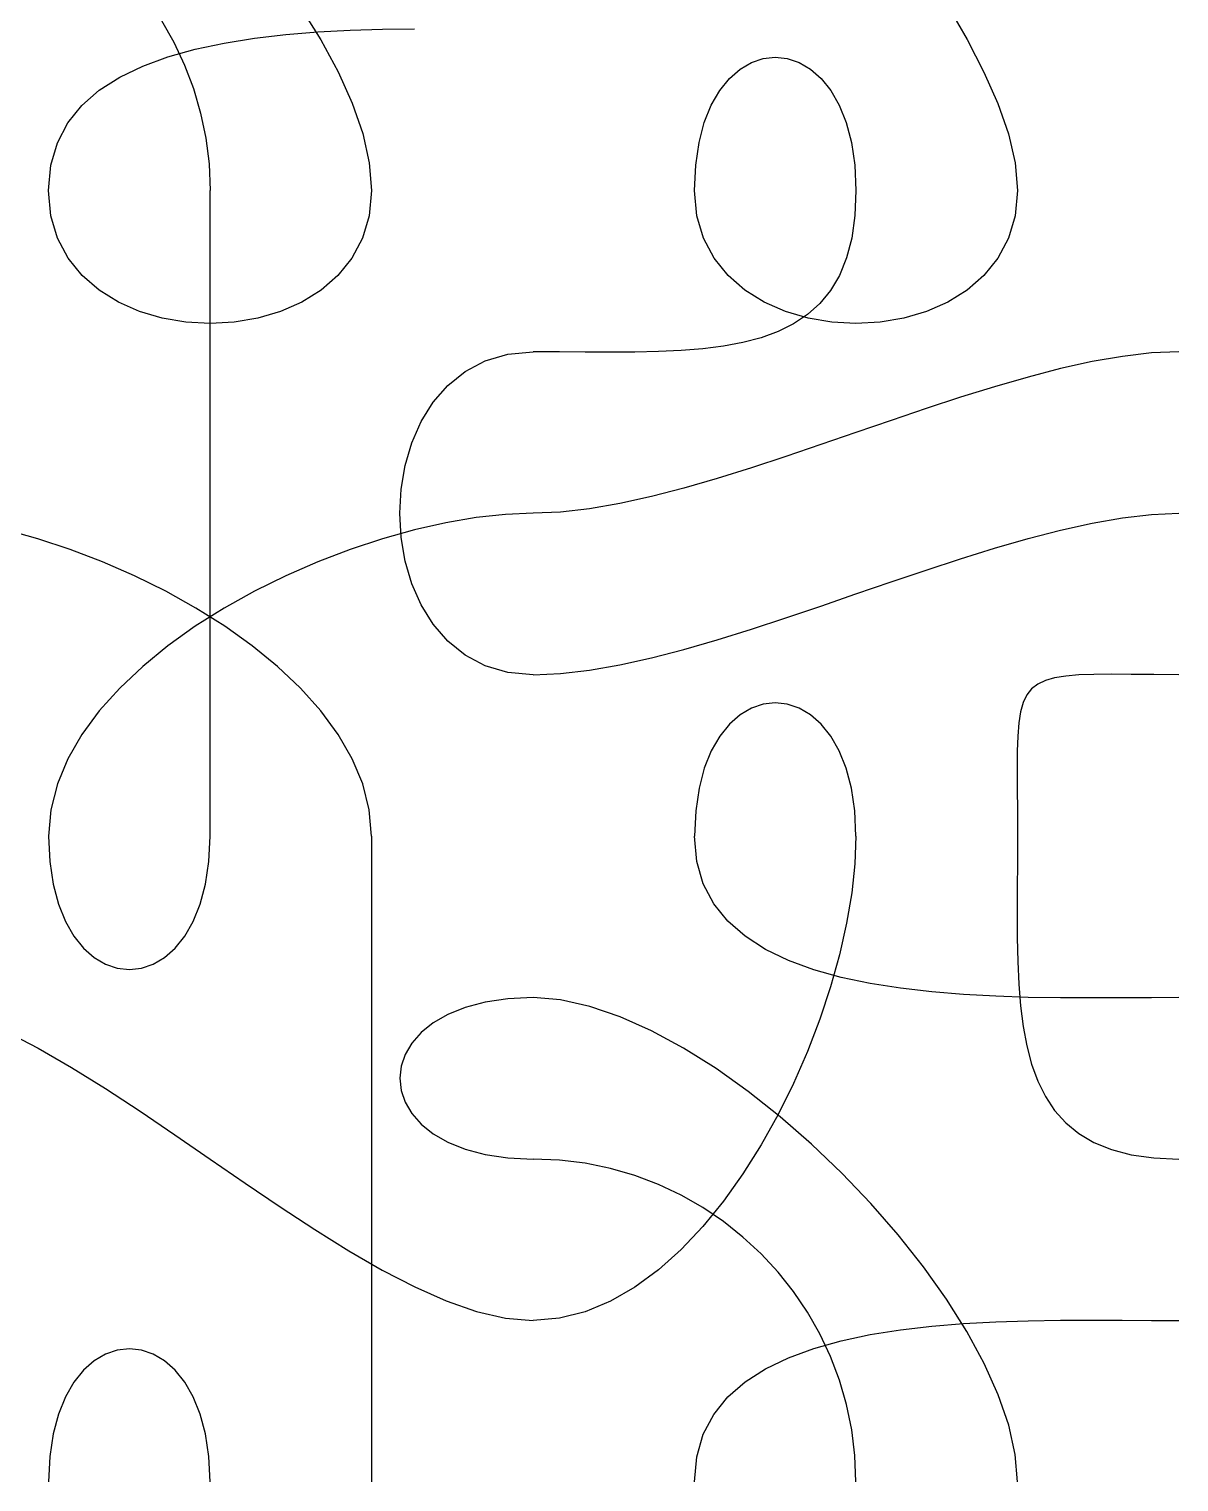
# Model space of a CAD drawing. Header units: metres. Extents: x -250 to 250, y -250 to 250.
# Drawn here: x 161 to 250, y -250 to -137.5 of the extents above; entities that cross this region are included whole.
import ezdxf

# ---------------------------------------------------------------- set-up
doc = ezdxf.new("R2010")
doc.units = ezdxf.units.M

msp = doc.modelspace()

# ---------------------------------------------------------------- linework, layer by layer
for p, q in [((181.99887, -135.83621, -519.61523), (183.57434, -138.3398, -519.61523)), ((232.10016, -135.73494, -519.61523), (233.59393, -138.32025, -519.61523)), ((171.24084, -136.8564, -519.61523), (172.19882, -138.53624, -519.61523)), ((176.09384, -138.59378, -519.61523), (178.43808, -138.22144, -519.61523)), ((178.43808, -138.22144, -519.61523), (180.8601, -137.94003, -519.61523)), ((180.8601, -137.94003, -519.61523), (183.33466, -137.73738, -519.61523)), ((183.33466, -137.73738, -519.61523), (185.8364, -137.60129, -519.61523)), ((183.57434, -138.3398, -519.61523), (184.92014, -140.81995, -519.61523)), ((185.8364, -137.60129, -519.61523), (188.34, -137.51956, -519.61523)), ((188.34, -137.51956, -519.61523), (190.82016, -137.48003, -519.61523)), ((233.59393, -138.32025, -519.61523), (234.9002, -140.83994, -519.61523)), ((171.74008, -139.66002, -519.61523), (173.85275, -139.06924, -519.61523)), ((172.19882, -138.53624, -519.61523), (173.02744, -140.29295, -519.61523)), ((173.85275, -139.06924, -519.61523), (176.09384, -138.59378, -519.61523)), ((168.00131, -141.23627, -519.61523), (169.78116, -140.3783, -519.61523)), ((169.78116, -140.3783, -519.61523), (171.74008, -139.66002, -519.61523)), ((173.02744, -140.29295, -519.61523), (173.72012, -142.11998, -519.61523)), ((216.02197, -140.61562, -519.61523), (216.90009, -140.09999, -519.61523)), ((216.90009, -140.09999, -519.61523), (217.81573, -139.79062, -519.61523)), ((217.81573, -139.79062, -519.61523), (218.75012, -139.6875, -519.61523)), ((218.75012, -139.6875, -519.61523), (219.68451, -139.79062, -519.61523)), ((219.68451, -139.79062, -519.61523), (220.60016, -140.09999, -519.61523)), ((220.60016, -140.09999, -519.61523), (221.47827, -140.61562, -519.61523)), ((166.42584, -142.24611, -519.61523), (168.00131, -141.23627, -519.61523)), ((184.92014, -140.81995, -519.61523), (186.01093, -143.25134, -519.61523)), ((214.45319, -142.26562, -519.61523), (215.20007, -141.3375, -519.61523)), ((215.20007, -141.3375, -519.61523), (216.02197, -140.61562, -519.61523)), ((221.47827, -140.61562, -519.61523), (222.30017, -141.3375, -519.61523)), ((222.30017, -141.3375, -519.61523), (223.04706, -142.26561, -519.61523)), ((234.9002, -140.83994, -519.61523), (235.9815, -143.28087, -519.61523)), ((165.08005, -143.42001, -519.61523), (166.42584, -142.24611, -519.61523)), ((173.72012, -142.11998, -519.61523), (174.2703, -144.01076, -519.61523)), ((213.80005, -143.4, -519.61523), (214.45319, -142.26562, -519.61523)), ((223.04706, -142.26561, -519.61523), (223.7002, -143.39998, -519.61523)), ((163.98926, -144.77017, -519.61523), (165.08005, -143.42001, -519.61523)), ((186.01093, -143.25134, -519.61523), (186.82141, -145.60867, -519.61523)), ((213.2594, -144.74062, -519.61523), (213.80005, -143.4, -519.61523)), ((223.7002, -143.39998, -519.61523), (224.24084, -144.7406, -519.61523)), ((235.9815, -143.28087, -519.61523), (236.8003, -145.62993, -519.61523)), ((163.17877, -146.30876, -519.61523), (163.98926, -144.77017, -519.61523)), ((174.2703, -144.01076, -519.61523), (174.67142, -145.95872, -519.61523)), ((212.85004, -146.28749, -519.61523), (213.2594, -144.74062, -519.61523)), ((224.24084, -144.7406, -519.61523), (224.6502, -146.28748, -519.61523)), ((174.67142, -145.95872, -519.61523), (174.91693, -147.95732, -519.61523)), ((186.82141, -145.60867, -519.61523), (187.32626, -147.86664, -519.61523)), ((236.8003, -145.62993, -519.61523), (237.31909, -147.874, -519.61523)), ((162.67392, -148.04797, -519.61523), (163.17877, -146.30876, -519.61523)), ((212.59064, -148.04062, -519.61523), (212.85004, -146.28749, -519.61523)), ((224.6502, -146.28748, -519.61523), (224.9096, -148.0406, -519.61523)), ((162.5, -150, -519.61523), (162.67392, -148.04797, -519.61523)), ((174.91693, -147.95732, -519.61523), (175.00024, -149.99998, -519.61523)), ((187.32626, -147.86664, -519.61523), (187.50018, -149.99991, -519.61523)), ((212.5, -150, -519.61523), (212.59064, -148.04062, -519.61523)), ((224.9096, -148.0406, -519.61523), (225.00024, -149.99997, -519.61523)), ((237.31909, -147.874, -519.61523), (237.50037, -149.99992, -519.61523)), ((162.68146, -151.95935, -519.61523), (162.50021, -149.99997, -519.61523)), ((175, -152.12595, -519.61523), (175, -150, -519.61523)), ((187.5, -150, -519.61523), (187.31876, -151.95938, -519.61523)), ((212.68127, -151.95935, -519.61523), (212.5, -149.99997, -519.61523)), ((225, -150, -519.61523), (224.91675, -151.95203, -519.61523)), ((237.5, -150, -519.61523), (237.31873, -151.95938, -519.61523)), ((163.2002, -153.71248, -519.61523), (162.68146, -151.95935, -519.61523)), ((175, -154.37001, -519.61523), (175, -152.12595, -519.61523)), ((187.31876, -151.95938, -519.61523), (186.80002, -153.71251, -519.61523)), ((213.20001, -153.71248, -519.61523), (212.68127, -151.95935, -519.61523)), ((224.91675, -151.95203, -519.61523), (224.67126, -153.69124, -519.61523)), ((237.31873, -151.95938, -519.61523), (236.79999, -153.71251, -519.61523)), ((164.01892, -155.25935, -519.61523), (163.2002, -153.71248, -519.61523)), ((186.80002, -153.71251, -519.61523), (185.98126, -155.25938, -519.61523)), ((214.01874, -155.25935, -519.61523), (213.20001, -153.71248, -519.61523)), ((224.67126, -153.69124, -519.61523), (224.27014, -155.22983, -519.61523)), ((236.79999, -153.71251, -519.61523), (235.98126, -155.25938, -519.61523)), ((175, -156.71907, -519.61523), (175, -154.37001, -519.61523)), ((224.27014, -155.22983, -519.61523), (223.71997, -156.57999, -519.61523)), ((165.10016, -156.59998, -519.61523), (164.01892, -155.25935, -519.61523)), ((185.98126, -155.25938, -519.61523), (184.90002, -156.6, -519.61523)), ((215.09998, -156.59998, -519.61523), (214.01874, -155.25935, -519.61523)), ((235.98126, -155.25938, -519.61523), (234.90002, -156.6, -519.61523)), ((166.4064, -157.73436, -519.61523), (165.10016, -156.59998, -519.61523)), ((175, -159.16, -519.61523), (175, -156.71907, -519.61523)), ((184.90002, -156.6, -519.61523), (183.59378, -157.73438, -519.61523)), ((216.40625, -157.73436, -519.61523), (215.09998, -156.59998, -519.61523)), ((223.71997, -156.57999, -519.61523), (223.02734, -157.75389, -519.61523)), ((234.90002, -156.6, -519.61523), (233.59375, -157.73438, -519.61523)), ((167.90015, -158.66249, -519.61523), (166.4064, -157.73436, -519.61523)), ((183.59378, -157.73438, -519.61523), (182.10004, -158.6625, -519.61523)), ((217.90002, -158.66249, -519.61523), (216.40625, -157.73436, -519.61523)), ((223.02734, -157.75389, -519.61523), (222.19873, -158.76373, -519.61523)), ((233.59375, -157.73438, -519.61523), (232.09998, -158.6625, -519.61523)), ((169.54388, -159.38437, -519.61523), (167.90015, -158.66249, -519.61523)), ((171.30011, -159.9, -519.61523), (169.54388, -159.38437, -519.61523)), ((175, -161.67969, -519.61523), (175, -159.16, -519.61523)), ((180.4563, -159.38438, -519.61523), (178.70007, -159.90001, -519.61523)), ((182.10004, -158.6625, -519.61523), (180.4563, -159.38438, -519.61523)), ((219.54376, -159.38437, -519.61523), (217.90002, -158.66249, -519.61523)), ((221.29999, -159.9, -519.61523), (219.54376, -159.38437, -519.61523)), ((221.24078, -159.6217, -519.61523), (220.16003, -160.33998, -519.61523)), ((222.19873, -158.76373, -519.61523), (221.24078, -159.6217, -519.61523)), ((230.45624, -159.38438, -519.61523), (228.70001, -159.90001, -519.61523)), ((232.09998, -158.6625, -519.61523), (230.45624, -159.38438, -519.61523)), ((173.13135, -160.20937, -519.61523), (171.30011, -159.9, -519.61523)), ((175.00009, -160.3125, -519.61523), (173.13135, -160.20937, -519.61523)), ((176.86884, -160.20938, -519.61523), (175.00009, -160.3125, -519.61523)), ((178.70007, -159.90001, -519.61523), (176.86884, -160.20938, -519.61523)), ((220.16003, -160.33998, -519.61523), (218.96301, -160.93076, -519.61523)), ((223.13123, -160.20937, -519.61523), (221.29999, -159.9, -519.61523)), ((225, -160.3125, -519.61523), (223.13123, -160.20937, -519.61523)), ((226.86877, -160.20938, -519.61523), (225, -160.3125, -519.61523)), ((228.70001, -159.90001, -519.61523), (226.86877, -160.20938, -519.61523)), ((175, -164.265, -519.61523), (175, -161.67969, -519.61523)), ((216.24646, -161.77856, -519.61523), (214.74005, -162.05997, -519.61523)), ((217.65631, -161.40622, -519.61523), (216.24646, -161.77856, -519.61523)), ((218.96301, -160.93076, -519.61523), (217.65631, -161.40622, -519.61523)), ((196.28763, -163.19995, -519.61523), (198.04077, -162.6812, -519.61523)), ((198.04077, -162.6812, -519.61523), (200.00015, -162.49994, -519.61523)), ((202.04276, -162.50731, -519.61523), (200.00012, -162.49997, -519.61523)), ((204.04135, -162.52121, -519.61523), (202.04276, -162.50731, -519.61523)), ((205.98932, -162.5295, -519.61523), (204.04135, -162.52121, -519.61523)), ((207.8801, -162.51996, -519.61523), (205.98932, -162.5295, -519.61523)), ((209.70712, -162.48042, -519.61523), (207.8801, -162.51996, -519.61523)), ((211.46384, -162.39871, -519.61523), (209.70712, -162.48042, -519.61523)), ((213.14368, -162.26262, -519.61523), (211.46384, -162.39871, -519.61523)), ((214.74005, -162.05997, -519.61523), (213.14368, -162.26262, -519.61523)), ((245.63, -162.84999, -519.61523), (243.28094, -163.25937, -519.61523)), ((247.87408, -162.59062, -519.61523), (245.63, -162.84999, -519.61523)), ((250, -162.5, -519.61523), (247.87408, -162.59062, -519.61523)), ((193.40012, -165.09996, -519.61523), (194.74075, -164.0187, -519.61523)), ((194.74075, -164.0187, -519.61523), (196.28763, -163.19995, -519.61523)), ((240.84003, -163.79999, -519.61523), (238.32037, -164.45311, -519.61523)), ((243.28094, -163.25937, -519.61523), (240.84003, -163.79999, -519.61523)), ((175, -166.90282, -519.61523), (175, -164.265, -519.61523)), ((192.26572, -166.40622, -519.61523), (193.40012, -165.09996, -519.61523)), ((235.73505, -165.19998, -519.61523), (233.09723, -166.02185, -519.61523)), ((238.32037, -164.45311, -519.61523), (235.73505, -165.19998, -519.61523)), ((191.33759, -167.89998, -519.61523), (192.26572, -166.40622, -519.61523)), ((233.09723, -166.02185, -519.61523), (230.42004, -166.89998, -519.61523)), ((175, -169.58, -519.61523), (175, -166.90282, -519.61523)), ((230.42004, -166.89998, -519.61523), (227.71661, -167.8156, -519.61523)), ((190.61569, -169.54373, -519.61523), (191.33759, -167.89998, -519.61523)), ((227.71661, -167.8156, -519.61523), (225.00006, -168.74997, -519.61523)), ((175, -172.28345, -519.61523), (175, -169.58, -519.61523)), ((190.10007, -171.29999, -519.61523), (190.61569, -169.54373, -519.61523)), ((222.28351, -169.68434, -519.61523), (219.58008, -170.59996, -519.61523)), ((225.00006, -168.74997, -519.61523), (222.28351, -169.68434, -519.61523)), ((219.58008, -170.59996, -519.61523), (216.9029, -171.47809, -519.61523)), ((189.79068, -173.13123, -519.61523), (190.10007, -171.29999, -519.61523)), ((216.9029, -171.47809, -519.61523), (214.26508, -172.29996, -519.61523)), ((175, -175, -519.61523), (175, -172.28345, -519.61523)), ((189.68756, -174.99998, -519.61523), (189.79068, -173.13123, -519.61523)), ((211.67978, -173.04683, -519.61523), (209.1601, -173.69995, -519.61523)), ((214.26508, -172.29996, -519.61523), (211.67978, -173.04683, -519.61523)), ((206.71918, -174.24057, -519.61523), (204.37012, -174.64993, -519.61523)), ((209.1601, -173.69995, -519.61523), (206.71918, -174.24057, -519.61523)), ((175, -177.71657, -519.61523), (175, -175, -519.61523)), ((189.79068, -176.86874, -519.61523), (189.68756, -174.99998, -519.61523)), ((195.60876, -175.32875, -519.61523), (193.25143, -175.72984, -519.61523)), ((197.86673, -175.08328, -519.61523), (195.60876, -175.32875, -519.61523)), ((200, -175, -519.61523), (197.86673, -175.08328, -519.61523)), ((202.12607, -174.9093, -519.61523), (200.00015, -174.99994, -519.61523)), ((204.37012, -174.64993, -519.61523), (202.12607, -174.9093, -519.61523)), ((243.281, -175.75932, -519.61523), (245.63007, -175.34995, -519.61523)), ((245.63007, -175.34995, -519.61523), (247.87415, -175.09058, -519.61523)), ((247.87415, -175.09058, -519.61523), (250.00012, -174.99994, -519.61523)), ((161.66031, -176.97266, -519.61523), (159.18018, -176.28, -519.61523)), ((190.82004, -176.28, -519.61523), (188.33987, -176.97266, -519.61523)), ((193.25143, -175.72984, -519.61523), (190.82004, -176.28, -519.61523)), ((238.32031, -176.95308, -519.61523), (240.84003, -176.29996, -519.61523)), ((240.84003, -176.29996, -519.61523), (243.281, -175.75932, -519.61523)), ((164.16388, -177.80124, -519.61523), (161.66031, -176.97266, -519.61523)), ((175, -180.42001, -519.61523), (175, -177.71657, -519.61523)), ((188.33987, -176.97266, -519.61523), (185.83627, -177.80124, -519.61523)), ((190.10004, -178.69998, -519.61523), (189.79068, -176.86874, -519.61523)), ((233.09717, -178.52184, -519.61523), (235.73499, -177.69995, -519.61523)), ((235.73499, -177.69995, -519.61523), (238.32031, -176.95308, -519.61523)), ((166.66559, -178.75922, -519.61523), (164.16388, -177.80124, -519.61523)), ((169.1401, -179.84, -519.61523), (166.66559, -178.75922, -519.61523)), ((183.33456, -178.7592, -519.61523), (180.86005, -179.83998, -519.61523)), ((185.83627, -177.80124, -519.61523), (183.33456, -178.7592, -519.61523)), ((190.61566, -180.45624, -519.61523), (190.10004, -178.69998, -519.61523)), ((230.41998, -179.39996, -519.61523), (233.09717, -178.52184, -519.61523)), ((171.56213, -181.03702, -519.61523), (169.1401, -179.84, -519.61523)), ((180.86005, -179.83998, -519.61523), (178.43802, -181.03702, -519.61523)), ((227.71655, -180.31558, -519.61523), (230.41998, -179.39996, -519.61523)), ((173.90634, -182.34375, -519.61523), (171.56213, -181.03702, -519.61523)), ((175, -183.0972, -519.61523), (175, -180.42001, -519.61523)), ((178.43802, -181.03702, -519.61523), (176.09381, -182.34372, -519.61523)), ((191.33752, -182.09999, -519.61523), (190.61566, -180.45624, -519.61523)), ((225, -181.24997, -519.61523), (227.71655, -180.31558, -519.61523)), ((192.26566, -183.59375, -519.61523), (191.33752, -182.09999, -519.61523)), ((219.58002, -183.09998, -519.61523), (222.28345, -182.18436, -519.61523)), ((222.28345, -182.18436, -519.61523), (225, -181.24997, -519.61523)), ((176.09381, -182.34372, -519.61523), (173.85272, -183.75357, -519.61523)), ((176.14743, -183.75359, -519.61523), (173.90634, -182.34375, -519.61523)), ((175, -185.735, -519.61523), (175, -183.0972, -519.61523)), ((216.90283, -183.9781, -519.61523), (219.58002, -183.09998, -519.61523)), ((173.85272, -183.75357, -519.61523), (171.74008, -185.25996, -519.61523)), ((178.26007, -185.26, -519.61523), (176.14743, -183.75359, -519.61523)), ((193.40002, -184.9, -519.61523), (192.26566, -183.59375, -519.61523)), ((214.26501, -184.79999, -519.61523), (216.90283, -183.9781, -519.61523)), ((171.74008, -185.25996, -519.61523), (169.78119, -186.85635, -519.61523)), ((180.21896, -186.8564, -519.61523), (178.26007, -185.26, -519.61523)), ((194.74063, -185.98125, -519.61523), (193.40002, -184.9, -519.61523)), ((209.16003, -186.19998, -519.61523), (211.67972, -185.54686, -519.61523)), ((211.67972, -185.54686, -519.61523), (214.26501, -184.79999, -519.61523)), ((175, -188.32031, -519.61523), (175, -185.735, -519.61523)), ((196.2875, -186.79999, -519.61523), (194.74063, -185.98125, -519.61523)), ((206.71909, -186.74062, -519.61523), (209.16003, -186.19998, -519.61523)), ((169.78119, -186.85635, -519.61523), (168.00134, -188.5362, -519.61523)), ((181.99881, -188.53625, -519.61523), (180.21896, -186.8564, -519.61523)), ((198.04062, -187.31876, -519.61523), (196.2875, -186.79999, -519.61523)), ((200, -187.5, -519.61523), (198.04062, -187.31876, -519.61523)), ((200, -187.5, -519.61523), (202.12595, -187.40936, -519.61523)), ((202.12595, -187.40936, -519.61523), (204.37003, -187.15, -519.61523)), ((204.37003, -187.15, -519.61523), (206.71909, -186.74062, -519.61523)), ((240.37836, -187.73734, -519.61523), (239.6601, -187.93997, -519.61523)), ((241.23633, -187.60123, -519.61523), (240.37836, -187.73734, -519.61523)), ((242.24615, -187.51952, -519.61523), (241.23633, -187.60123, -519.61523)), ((243.42004, -187.47998, -519.61523), (242.24615, -187.51952, -519.61523)), ((244.7702, -187.47046, -519.61523), (243.42004, -187.47998, -519.61523)), ((246.30878, -187.47874, -519.61523), (244.7702, -187.47046, -519.61523)), ((248.04797, -187.49265, -519.61523), (246.30878, -187.47874, -519.61523)), ((250, -187.5, -519.61523), (248.04797, -187.49265, -519.61523)), ((168.00134, -188.5362, -519.61523), (166.42587, -190.29291, -519.61523)), ((175, -190.84, -519.61523), (175, -188.32031, -519.61523)), ((183.57428, -190.29297, -519.61523), (181.99881, -188.53625, -519.61523)), ((238.59387, -188.59372, -519.61523), (238.22156, -189.06918, -519.61523)), ((239.06934, -188.22137, -519.61523), (238.59387, -188.59372, -519.61523)), ((239.6601, -187.93997, -519.61523), (239.06934, -188.22137, -519.61523)), ((216.89984, -190.09999, -519.61523), (216.02173, -190.61562, -519.61523)), ((217.81549, -189.79062, -519.61523), (216.89984, -190.09999, -519.61523)), ((218.74988, -189.6875, -519.61523), (217.81549, -189.79062, -519.61523)), ((219.68427, -189.79062, -519.61523), (218.74988, -189.6875, -519.61523)), ((220.59991, -190.1, -519.61523), (219.68427, -189.79062, -519.61523)), ((221.47803, -190.61563, -519.61523), (220.59991, -190.1, -519.61523)), ((237.94019, -189.65997, -519.61523), (237.73755, -190.37825, -519.61523)), ((238.22156, -189.06918, -519.61523), (237.94019, -189.65997, -519.61523)), ((166.42587, -190.29291, -519.61523), (165.08011, -192.11993, -519.61523)), ((175, -193.28094, -519.61523), (175, -190.84, -519.61523)), ((184.92004, -192.12, -519.61523), (183.57428, -190.29297, -519.61523)), ((216.02173, -190.61562, -519.61523), (215.19983, -191.3375, -519.61523)), ((222.29993, -191.3375, -519.61523), (221.47803, -190.61563, -519.61523)), ((237.73755, -190.37825, -519.61523), (237.6015, -191.2362, -519.61523)), ((165.08011, -192.11993, -519.61523), (163.98935, -194.01071, -519.61523)), ((186.0108, -194.01077, -519.61523), (184.92004, -192.12, -519.61523)), ((214.45294, -192.26561, -519.61523), (213.7998, -193.4, -519.61523)), ((215.19983, -191.3375, -519.61523), (214.45294, -192.26561, -519.61523)), ((223.04681, -192.26562, -519.61523), (222.29993, -191.3375, -519.61523)), ((223.69995, -193.4, -519.61523), (223.04681, -192.26562, -519.61523)), ((237.51978, -192.24606, -519.61523), (237.48029, -193.41995, -519.61523)), ((237.6015, -191.2362, -519.61523), (237.51978, -192.24606, -519.61523)), ((175, -195.63, -519.61523), (175, -193.28094, -519.61523)), ((213.7998, -193.4, -519.61523), (213.25916, -194.7406, -519.61523)), ((224.2406, -194.74063, -519.61523), (223.69995, -193.4, -519.61523)), ((237.48029, -193.41995, -519.61523), (237.47076, -194.77011, -519.61523)), ((163.98935, -194.01071, -519.61523), (163.1789, -195.95868, -519.61523)), ((186.82126, -195.95874, -519.61523), (186.0108, -194.01077, -519.61523)), ((175, -197.87405, -519.61523), (175, -195.63, -519.61523)), ((213.25916, -194.7406, -519.61523), (212.8498, -196.28748, -519.61523)), ((224.64996, -196.2875, -519.61523), (224.2406, -194.74063, -519.61523)), ((237.47076, -194.77011, -519.61523), (237.47906, -196.3087, -519.61523)), ((163.1789, -195.95868, -519.61523), (162.67407, -197.95726, -519.61523)), ((187.32611, -197.95734, -519.61523), (186.82126, -195.95874, -519.61523)), ((212.8498, -196.28748, -519.61523), (212.59045, -198.0406, -519.61523)), ((224.90936, -198.04062, -519.61523), (224.64996, -196.2875, -519.61523)), ((237.47906, -196.3087, -519.61523), (237.49298, -198.04791, -519.61523)), ((162.67407, -197.95726, -519.61523), (162.50018, -199.99991, -519.61523)), ((175, -200, -519.61523), (175, -197.87405, -519.61523)), ((187.5, -200, -519.61523), (187.32611, -197.95734, -519.61523)), ((212.59045, -198.0406, -519.61523), (212.49982, -199.99997, -519.61523)), ((225, -200, -519.61523), (224.90936, -198.04062, -519.61523)), ((237.49298, -198.04791, -519.61523), (237.50037, -199.99994, -519.61523)), ((162.5, -200, -519.61523), (162.59064, -201.95938, -519.61523)), ((174.90952, -201.95938, -519.61523), (175.00015, -200, -519.61523)), ((187.5, -200, -519.61523), (187.5, -202.12595, -519.61523)), ((212.67401, -201.95203, -519.61523), (212.50012, -199.99998, -519.61523)), ((225, -200, -519.61523), (224.91675, -202.13329, -519.61523)), ((237.5, -200, -519.61523), (237.49268, -202.04266, -519.61523)), ((162.59064, -201.95938, -519.61523), (162.85, -203.7125, -519.61523)), ((174.65012, -203.7125, -519.61523), (174.90952, -201.95938, -519.61523)), ((187.5, -202.12595, -519.61523), (187.5, -204.37, -519.61523)), ((213.17883, -203.69124, -519.61523), (212.67401, -201.95203, -519.61523)), ((224.91675, -202.13329, -519.61523), (224.67126, -204.39127, -519.61523)), ((237.49268, -202.04266, -519.61523), (237.47876, -204.04126, -519.61523)), ((162.85, -203.7125, -519.61523), (163.25937, -205.25937, -519.61523)), ((174.24072, -205.25937, -519.61523), (174.65012, -203.7125, -519.61523)), ((187.5, -204.37, -519.61523), (187.5, -206.71906, -519.61523)), ((213.98932, -205.22983, -519.61523), (213.17883, -203.69124, -519.61523)), ((224.67126, -204.39127, -519.61523), (224.27014, -206.7486, -519.61523)), ((237.47876, -204.04126, -519.61523), (237.47046, -205.98923, -519.61523)), ((163.25937, -205.25937, -519.61523), (163.79999, -206.6, -519.61523)), ((173.70007, -206.6, -519.61523), (174.24072, -205.25937, -519.61523)), ((215.08008, -206.57999, -519.61523), (213.98932, -205.22983, -519.61523)), ((163.79999, -206.6, -519.61523), (164.45312, -207.73438, -519.61523)), ((173.04694, -207.73438, -519.61523), (173.70007, -206.6, -519.61523)), ((187.5, -206.71906, -519.61523), (187.5, -209.16, -519.61523)), ((216.42584, -207.7539, -519.61523), (215.08008, -206.57999, -519.61523)), ((224.27014, -206.7486, -519.61523), (223.71997, -209.18001, -519.61523)), ((237.47046, -205.98923, -519.61523), (237.47998, -207.88, -519.61523)), ((164.45312, -207.73438, -519.61523), (165.20001, -208.6625, -519.61523)), ((172.30005, -208.6625, -519.61523), (173.04694, -207.73438, -519.61523)), ((218.00128, -208.76373, -519.61523), (216.42584, -207.7539, -519.61523)), ((237.47998, -207.88, -519.61523), (237.51953, -209.70703, -519.61523)), ((165.20001, -208.6625, -519.61523), (166.02188, -209.38437, -519.61523)), ((171.47818, -209.38437, -519.61523), (172.30005, -208.6625, -519.61523)), ((187.5, -209.16, -519.61523), (187.5, -211.67969, -519.61523)), ((219.78113, -209.6217, -519.61523), (218.00128, -208.76373, -519.61523)), ((223.71997, -209.18001, -519.61523), (223.02734, -211.66016, -519.61523)), ((166.02188, -209.38437, -519.61523), (166.90002, -209.9, -519.61523)), ((166.90002, -209.9, -519.61523), (167.81564, -210.20938, -519.61523)), ((167.81564, -210.20938, -519.61523), (168.75003, -210.3125, -519.61523)), ((168.75003, -210.3125, -519.61523), (169.68442, -210.20938, -519.61523)), ((169.68442, -210.20938, -519.61523), (170.60004, -209.9, -519.61523)), ((170.60004, -209.9, -519.61523), (171.47818, -209.38437, -519.61523)), ((221.74005, -210.34, -519.61523), (219.78113, -209.6217, -519.61523)), ((223.85272, -210.93079, -519.61523), (221.74005, -210.34, -519.61523)), ((237.51953, -209.70703, -519.61523), (237.60126, -211.46376, -519.61523)), ((226.09381, -211.40625, -519.61523), (223.85272, -210.93079, -519.61523)), ((228.43799, -211.7786, -519.61523), (226.09381, -211.40625, -519.61523)), ((237.60126, -211.46376, -519.61523), (237.73737, -213.14362, -519.61523)), ((187.5, -211.67969, -519.61523), (187.5, -214.26501, -519.61523)), ((198.04062, -212.59062, -519.61523), (196.2875, -212.85, -519.61523)), ((200, -212.5, -519.61523), (198.04062, -212.59062, -519.61523)), ((202.13336, -212.67389, -519.61523), (200.00009, -212.49997, -519.61523)), ((223.02734, -211.66016, -519.61523), (222.19873, -214.16376, -519.61523)), ((230.85999, -212.06, -519.61523), (228.43799, -211.7786, -519.61523)), ((233.33453, -212.26266, -519.61523), (230.85999, -212.06, -519.61523)), ((235.83624, -212.39876, -519.61523), (233.33453, -212.26266, -519.61523)), ((238.33984, -212.48047, -519.61523), (235.83624, -212.39876, -519.61523)), ((240.82, -212.52, -519.61523), (238.33984, -212.48047, -519.61523)), ((243.2514, -212.52954, -519.61523), (240.82, -212.52, -519.61523)), ((245.60876, -212.52126, -519.61523), (243.2514, -212.52954, -519.61523)), ((247.8667, -212.50735, -519.61523), (245.60876, -212.52126, -519.61523)), ((250, -212.5, -519.61523), (247.8667, -212.50735, -519.61523)), ((194.74063, -213.25937, -519.61523), (193.40002, -213.8, -519.61523)), ((196.2875, -212.85, -519.61523), (194.74063, -213.25937, -519.61523)), ((204.39133, -213.17873, -519.61523), (202.13336, -212.67389, -519.61523)), ((206.74866, -213.9892, -519.61523), (204.39133, -213.17873, -519.61523)), ((237.73737, -213.14362, -519.61523), (237.94, -214.74002, -519.61523)), ((187.5, -214.26501, -519.61523), (187.5, -216.90282, -519.61523)), ((192.26566, -214.45312, -519.61523), (191.33752, -215.2, -519.61523)), ((193.40002, -213.8, -519.61523), (192.26566, -214.45312, -519.61523)), ((209.18005, -215.07999, -519.61523), (206.74866, -213.9892, -519.61523)), ((222.19873, -214.16376, -519.61523), (221.24078, -216.66547, -519.61523)), ((237.94, -214.74002, -519.61523), (238.22144, -216.24643, -519.61523)), ((159.16003, -215.1, -519.61523), (161.67972, -216.40625, -519.61523)), ((191.33752, -215.2, -519.61523), (190.61566, -216.02188, -519.61523)), ((211.66022, -216.42575, -519.61523), (209.18005, -215.07999, -519.61523)), ((161.67972, -216.40625, -519.61523), (164.26505, -217.90001, -519.61523)), ((187.5, -216.90282, -519.61523), (187.5, -219.58, -519.61523)), ((190.10004, -216.9, -519.61523), (189.79068, -217.81563, -519.61523)), ((190.61566, -216.02188, -519.61523), (190.10004, -216.9, -519.61523)), ((214.16382, -218.00122, -519.61523), (211.66022, -216.42575, -519.61523)), ((221.24078, -216.66547, -519.61523), (220.16003, -219.14001, -519.61523)), ((238.22144, -216.24643, -519.61523), (238.59381, -217.65627, -519.61523)), ((164.26505, -217.90001, -519.61523), (166.90286, -219.54376, -519.61523)), ((189.79068, -217.81563, -519.61523), (189.68756, -218.75, -519.61523)), ((216.66553, -219.78107, -519.61523), (214.16382, -218.00122, -519.61523)), ((238.59381, -217.65627, -519.61523), (239.06927, -218.96298, -519.61523)), ((189.68756, -218.75, -519.61523), (189.79068, -219.68437, -519.61523)), ((220.16003, -219.14001, -519.61523), (218.96301, -221.56204, -519.61523)), ((239.06927, -218.96298, -519.61523), (239.66003, -220.16, -519.61523)), ((166.90286, -219.54376, -519.61523), (169.58005, -221.30002, -519.61523)), ((187.5, -219.58, -519.61523), (187.5, -222.28345, -519.61523)), ((189.79068, -219.68437, -519.61523), (190.10007, -220.6, -519.61523)), ((219.14008, -221.73999, -519.61523), (216.66553, -219.78107, -519.61523)), ((239.66003, -220.16, -519.61523), (240.3783, -221.24078, -519.61523)), ((169.58005, -221.30002, -519.61523), (172.28351, -223.13126, -519.61523)), ((190.10007, -220.6, -519.61523), (190.61569, -221.47812, -519.61523)), ((190.61569, -221.47812, -519.61523), (191.33759, -222.29999, -519.61523)), ((218.96301, -221.56204, -519.61523), (217.65631, -223.90627, -519.61523)), ((240.3783, -221.24078, -519.61523), (241.23627, -222.19876, -519.61523)), ((187.5, -222.28345, -519.61523), (187.5, -225, -519.61523)), ((191.33759, -222.29999, -519.61523), (192.26572, -223.04688, -519.61523)), ((221.56207, -223.85263, -519.61523), (219.14008, -221.73999, -519.61523)), ((241.23627, -222.19876, -519.61523), (242.2461, -223.02734, -519.61523)), ((172.28351, -223.13126, -519.61523), (175.00009, -225.00002, -519.61523)), ((192.26572, -223.04688, -519.61523), (193.40012, -223.69998, -519.61523)), ((193.40012, -223.69998, -519.61523), (194.74075, -224.24062, -519.61523)), ((223.90631, -226.09373, -519.61523), (221.56207, -223.85263, -519.61523)), ((242.2461, -223.02734, -519.61523), (243.41998, -223.72, -519.61523)), ((243.41998, -223.72, -519.61523), (244.77014, -224.27017, -519.61523)), ((194.74075, -224.24062, -519.61523), (196.28763, -224.65, -519.61523)), ((196.28763, -224.65, -519.61523), (198.04077, -224.90936, -519.61523)), ((198.04077, -224.90936, -519.61523), (200.00015, -224.99998, -519.61523)), ((217.65631, -223.90627, -519.61523), (216.24646, -226.14737, -519.61523)), ((244.77014, -224.27017, -519.61523), (246.30872, -224.67126, -519.61523)), ((246.30872, -224.67126, -519.61523), (248.04791, -224.91672, -519.61523)), ((248.04791, -224.91672, -519.61523), (249.99994, -225, -519.61523)), ((175.00009, -225.00002, -519.61523), (177.71667, -226.86877, -519.61523)), ((187.5, -225, -519.61523), (187.5, -227.71655, -519.61523)), ((202.04276, -225.08327, -519.61523), (200.00012, -224.99998, -519.61523)), ((204.04135, -225.32874, -519.61523), (202.04276, -225.08327, -519.61523)), ((205.98932, -225.72983, -519.61523), (204.04135, -225.32874, -519.61523)), ((207.8801, -226.28, -519.61523), (205.98932, -225.72983, -519.61523)), ((226.1474, -228.43796, -519.61523), (223.90631, -226.09373, -519.61523)), ((177.71667, -226.86877, -519.61523), (180.42014, -228.70001, -519.61523)), ((209.70712, -226.97266, -519.61523), (207.8801, -226.28, -519.61523)), ((211.46384, -227.80124, -519.61523), (209.70712, -226.97266, -519.61523)), ((216.24646, -226.14737, -519.61523), (214.74005, -228.26001, -519.61523)), ((187.5, -227.71655, -519.61523), (187.5, -230.42, -519.61523)), ((213.14368, -228.75922, -519.61523), (211.46384, -227.80124, -519.61523)), ((214.74005, -228.26001, -519.61523), (213.14368, -230.21893, -519.61523)), ((180.42014, -228.70001, -519.61523), (183.09735, -230.45627, -519.61523)), ((214.74005, -229.84, -519.61523), (213.14368, -228.75922, -519.61523)), ((228.26007, -230.85999, -519.61523), (226.1474, -228.43796, -519.61523)), ((183.09735, -230.45627, -519.61523), (185.73517, -232.10002, -519.61523)), ((187.5, -230.42, -519.61523), (187.50003, -233.09718, -519.61523)), ((213.14368, -230.21893, -519.61523), (211.46384, -231.99878, -519.61523)), ((216.24646, -231.03703, -519.61523), (214.74005, -229.84, -519.61523)), ((217.65631, -232.34375, -519.61523), (216.24646, -231.03703, -519.61523)), ((230.219, -233.33453, -519.61523), (228.26007, -230.85999, -519.61523)), ((185.73517, -232.10002, -519.61523), (188.3205, -233.59378, -519.61523)), ((211.46384, -231.99878, -519.61523), (209.70712, -233.57425, -519.61523)), ((218.96301, -233.7536, -519.61523), (217.65631, -232.34375, -519.61523)), ((187.50003, -233.09718, -519.61523), (187.50006, -235.73499, -519.61523)), ((188.3205, -233.59378, -519.61523), (190.84021, -234.90002, -519.61523)), ((209.70712, -233.57425, -519.61523), (207.8801, -234.92003, -519.61523)), ((220.16003, -235.26001, -519.61523), (218.96301, -233.7536, -519.61523)), ((231.99884, -235.83624, -519.61523), (230.219, -233.33453, -519.61523)), ((190.84021, -234.90002, -519.61523), (193.28116, -235.98128, -519.61523)), ((207.8801, -234.92003, -519.61523), (205.98932, -236.0108, -519.61523)), ((187.50006, -235.73499, -519.61523), (187.50009, -238.32031, -519.61523)), ((193.28116, -235.98128, -519.61523), (195.63025, -236.80003, -519.61523)), ((205.98932, -236.0108, -519.61523), (204.04135, -236.82129, -519.61523)), ((221.24078, -236.85641, -519.61523), (220.16003, -235.26001, -519.61523)), ((233.57428, -238.33984, -519.61523), (231.99884, -235.83624, -519.61523)), ((195.63025, -236.80003, -519.61523), (197.87433, -237.31879, -519.61523)), ((197.87433, -237.31879, -519.61523), (200.0003, -237.50003, -519.61523)), ((202.04276, -237.32613, -519.61523), (200.00012, -237.50003, -519.61523)), ((204.04135, -236.82129, -519.61523), (202.04276, -237.32613, -519.61523)), ((222.19873, -238.53625, -519.61523), (221.24078, -236.85641, -519.61523)), ((187.50009, -238.32031, -519.61523), (187.50012, -240.84, -519.61523)), ((226.09375, -238.59375, -519.61523), (228.43799, -238.2214, -519.61523)), ((228.43799, -238.2214, -519.61523), (230.86005, -237.94, -519.61523)), ((230.86005, -237.94, -519.61523), (233.3346, -237.73735, -519.61523)), ((233.3346, -237.73735, -519.61523), (235.8363, -237.60126, -519.61523)), ((234.92004, -240.81999, -519.61523), (233.57428, -238.33984, -519.61523)), ((235.8363, -237.60126, -519.61523), (238.3399, -237.51953, -519.61523)), ((238.3399, -237.51953, -519.61523), (240.82007, -237.48001, -519.61523)), ((240.82007, -237.48001, -519.61523), (243.25146, -237.47047, -519.61523)), ((243.25146, -237.47047, -519.61523), (245.60883, -237.47876, -519.61523)), ((245.60883, -237.47876, -519.61523), (247.86682, -237.49266, -519.61523)), ((247.86682, -237.49266, -519.61523), (250.00012, -237.5, -519.61523)), ((221.73999, -239.66, -519.61523), (223.85266, -239.06921, -519.61523)), ((223.02734, -240.29297, -519.61523), (222.19873, -238.53625, -519.61523)), ((223.85266, -239.06921, -519.61523), (226.09375, -238.59375, -519.61523)), ((166.02188, -240.61562, -519.61523), (165.20001, -241.3375, -519.61523)), ((166.9, -240.09999, -519.61523), (166.02188, -240.61562, -519.61523)), ((167.81561, -239.79062, -519.61523), (166.9, -240.09999, -519.61523)), ((168.75, -239.6875, -519.61523), (167.81561, -239.79062, -519.61523)), ((169.68439, -239.79062, -519.61523), (168.75, -239.6875, -519.61523)), ((170.6, -240.1, -519.61523), (169.68439, -239.79062, -519.61523)), ((171.47812, -240.61563, -519.61523), (170.6, -240.1, -519.61523)), ((172.29999, -241.3375, -519.61523), (171.47812, -240.61563, -519.61523)), ((218.00122, -241.23625, -519.61523), (219.78107, -240.37828, -519.61523)), ((219.78107, -240.37828, -519.61523), (221.73999, -239.66, -519.61523)), ((223.71997, -242.12, -519.61523), (223.02734, -240.29297, -519.61523)), ((165.20001, -241.3375, -519.61523), (164.45312, -242.26561, -519.61523)), ((173.04688, -242.26562, -519.61523), (172.29999, -241.3375, -519.61523)), ((187.50012, -240.84, -519.61523), (187.50015, -243.28093, -519.61523)), ((216.42572, -242.2461, -519.61523), (218.00122, -241.23625, -519.61523)), ((236.0108, -243.2514, -519.61523), (234.92004, -240.81999, -519.61523)), ((164.45312, -242.26561, -519.61523), (163.79999, -243.4, -519.61523)), ((173.70001, -243.4, -519.61523), (173.04688, -242.26562, -519.61523)), ((215.07996, -243.42, -519.61523), (216.42572, -242.2461, -519.61523)), ((224.27014, -244.01079, -519.61523), (223.71997, -242.12, -519.61523)), ((163.79999, -243.4, -519.61523), (163.25937, -244.7406, -519.61523)), ((174.24063, -244.74063, -519.61523), (173.70001, -243.4, -519.61523)), ((187.50015, -243.28093, -519.61523), (187.50018, -245.62999, -519.61523)), ((213.9892, -244.77016, -519.61523), (215.07996, -243.42, -519.61523)), ((224.67126, -245.95876, -519.61523), (224.27014, -244.01079, -519.61523)), ((236.82129, -245.60875, -519.61523), (236.0108, -243.2514, -519.61523)), ((163.25937, -244.7406, -519.61523), (162.84998, -246.28748, -519.61523)), ((174.65, -246.2875, -519.61523), (174.24063, -244.74063, -519.61523)), ((213.17871, -246.30875, -519.61523), (213.9892, -244.77016, -519.61523)), ((162.84998, -246.28748, -519.61523), (162.5906, -248.0406, -519.61523)), ((174.90936, -248.04062, -519.61523), (174.65, -246.2875, -519.61523)), ((187.50018, -245.62999, -519.61523), (187.50021, -247.87405, -519.61523)), ((212.67389, -248.04797, -519.61523), (213.17871, -246.30875, -519.61523)), ((224.91675, -247.95734, -519.61523), (224.67126, -245.95876, -519.61523)), ((237.32611, -247.86671, -519.61523), (236.82129, -245.60875, -519.61523)), ((162.5906, -248.0406, -519.61523), (162.49997, -249.99997, -519.61523)), ((175, -250, -519.61523), (174.90936, -248.04062, -519.61523)), ((187.50021, -247.87405, -519.61523), (187.50024, -250, -519.61523)), ((212.5, -250, -519.61523), (212.67389, -248.04797, -519.61523)), ((225, -250, -519.61523), (224.91675, -247.95734, -519.61523)), ((237.5, -250, -519.61523), (237.32611, -247.86671, -519.61523))]:
    msp.add_line(p, q)

doc.saveas('drawing.dxf')
